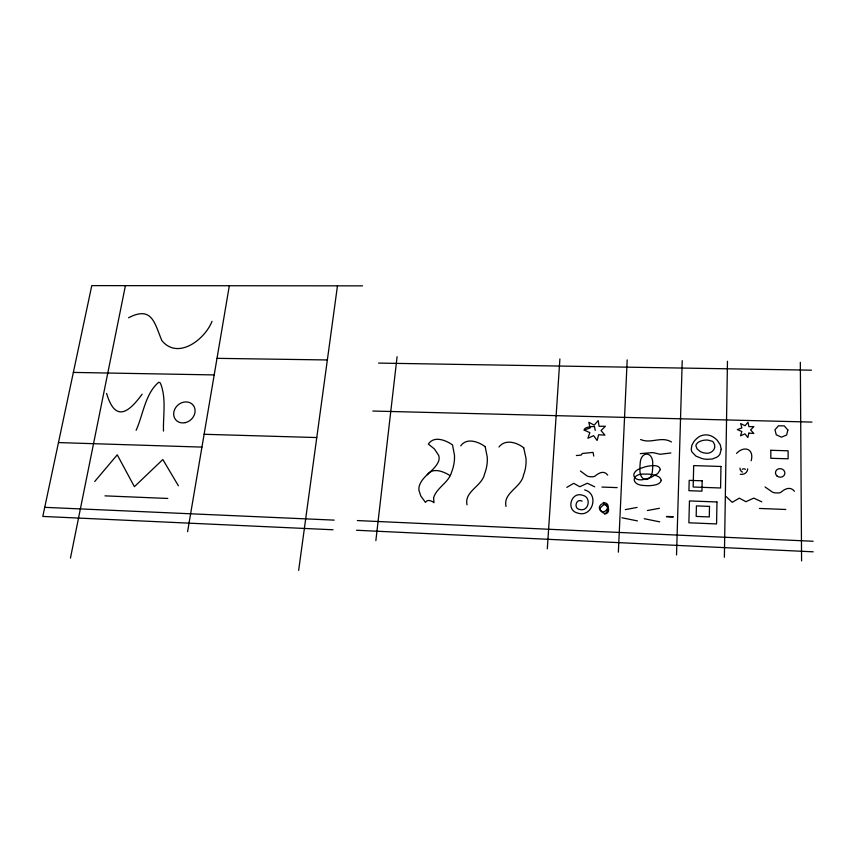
<?xml version="1.0" encoding="UTF-8"?>
<svg xmlns="http://www.w3.org/2000/svg" width="856" height="856" viewBox="0 0 856 856"><rect width="100%" height="100%" fill="white"/><g stroke="black" fill="none" stroke-linecap="round" stroke-linejoin="round"><path stroke-width="1.28" d="M724.379 557.224L727.461 361.286M676.529 554.956L682.232 360.665M163.475 431.092C163.036 415.256 166.556 397.997 160.329 382.985L158.777 382.204C145.156 393.61 143.209 414.636 136.125 430.311M618.353 552.184L627.191 359.905M547.316 548.803L559.888 358.974M751.193 460.753C754.371 448.929 744.292 445.248 736.524 453.38M375.859 540.65L397.088 356.717M298.658 570.385L337.467 285.829M187.582 531.694L229.333 285.733M70.449 558.112L125.425 285.647M211.999 321.342C205.001 339.34 178.069 360.28 161.923 340.677C154.701 324.071 152.529 305.228 128.561 317.769M427.315 474.727C432.901 467.055 443.643 471.528 450.042 475.615M460.731 445.858C466.68 437.395 478.418 441.632 485.17 446.672M94.727 481.5L117.251 454.825L134.403 486.679L162.833 459.533L178.412 485.812M142.139 394.167C128.079 413.523 115.132 421.997 106.583 393.396M498.962 446.993C505.222 438.807 516.917 442.37 523.733 447.827M566.822 487.364L573.691 483.319L579.769 486.732L587.323 483.255L594.738 486.839M584.231 430.129L590.105 427.936L588.81 422.276L594.203 425.122L598.194 420.542L599.072 426.288L605.374 426.245L601.04 430.579L604.914 435.126L598.622 434.752L597.124 440.487L593.625 435.661L587.912 438.24L589.838 432.633L584.231 430.129A11.064 3.809 3.1 0 1 594.513 426.545L595.209 430.418M640.299 453.637L652.197 452.61A7.319 2.386 2.4 0 1 653.909 452.824L660.19 454.279L670.901 452.963M625.319 509.63L637.099 507.415M647.404 510.518L659.42 508.304M604.571 514.189C614.94 511.867 602.421 496.897 599.264 507.555C601.982 519.014 615.132 503.606 603.116 502.461M576.356 455.531L580.86 455.125A2.065 0.674 3.5 0 0 581.245 454.953L582.027 453.808A4.087 1.338 3.4 0 1 582.572 453.466L593.048 452.375L593.764 456.066M362.57 285.861L91.774 285.615L42.8 516.436L333.038 529.768M217.007 358.343L327.356 359.959M378.587 363.094L811.456 370.177M73.359 372.414L214.193 374.917M372.799 411.041L811.959 422.094M204.124 434.281L316.774 437.555M58.465 442.584L201.941 447.1M601.918 487.064L617.155 487.62M759.39 508.453L785.765 509.481M666.492 516.436L673.105 516.703M666.482 516.757L673.094 517.035M104.978 495.859L167.808 498.46M357.359 520.566L813.104 541.26M44.726 507.341L334.204 520.127M356.535 530.26L813.2 551.82M644.236 518.704L659.687 521.85M621.97 517.784L637.442 520.908M640.598 439.492C650.817 444.157 661.292 435.822 671.414 441.974M584.637 489.91C599.692 493.955 592.405 518.105 577.736 513.054C565.581 510.454 571.027 491.162 582.647 495.271C591.689 497.036 588.896 511.92 579.812 509.523C573.188 508.625 576.152 497.946 582.069 501.124M761.808 501.841L753.772 498.106L745.94 501.702L739.317 498.139L732.233 502.322L726.177 496.63M794.432 491.248C790.334 486.048 784.759 488.872 780.907 492.296A6.827 6.195 11.6 0 1 778.821 492.96L775.429 492.906A12.701 11.524 11.1 0 1 772.551 492.179L765.061 486.978M607.717 475.091C603.919 469.976 598.644 473.004 594.995 476.118A6.377 5.981 -7.1 0 1 593.005 476.771L589.827 476.728A11.866 11.117 -7.4 0 1 587.173 476.022L580.422 471.046M523.701 447.731L525.991 458.377A42.511 39.729 -22.8 0 1 523.498 475.155C521.261 487.674 502.825 492.746 506.046 506.42M485.138 446.575L487.267 457.147A42.19 39.215 -27.5 0 1 484.614 473.807C482.27 486.24 464.027 491.226 467.023 504.847M800.328 362.291L801.58 560.905M742.206 469.366A2.386 2.172 8.3 0 1 745.405 469.388M742.505 472.105A4.205 3.831 8.1 0 1 740.066 468.114M747.695 468.82A6.238 5.692 8 0 1 740.29 474.288M599.542 509.01C609.761 524.086 610.649 493.966 599.542 509.01M770.839 450.288L770.817 458.281L788.13 458.805L788.109 450.791L770.839 450.288M720.955 466.466L720.592 487.995L693.157 487.01L693.692 465.6L720.955 466.466M716.975 501.98L716.568 523.936L688.877 522.781L689.455 500.931L716.975 501.98M709.506 506.399L709.292 516.938L696.174 516.403L696.42 505.896L709.506 506.399M702.166 480.805L701.931 491.162L688.93 490.691L689.208 480.355L702.166 480.805M721.212 449.379L719.982 454.012A10.037 9.181 4.3 0 1 717.285 456.976L712.417 458.998L706.981 459.319A25.37 23.133 3.2 0 1 702.091 458.591L695.971 456.12L692.097 452.139A8.934 8.186 3.4 0 1 691.263 449.293L691.851 445.291L693.724 441.867A21.175 19.388 4.6 0 1 696.613 438.679C701.235 433.971 708.95 433.639 714.118 437.651A19.795 18.158 3.8 0 1 717.264 440.326L720.303 444.863L721.212 449.379M433.575 497.796L433.992 502.707C431.713 500.739 427.347 498.962 425.443 502.365L420.799 495.988L418.959 490.392A12.851 12.016 -30.9 0 1 419.483 485.352C423.003 475.273 434.506 471.025 438.572 461.331A10.229 9.47 -29.2 0 0 438.732 455.488L434.409 448.94L428.364 444.104C434.013 435.415 445.826 440.209 452.524 444.917L454.483 455.317A41.933 38.734 -30.9 0 1 451.679 471.87C448.876 482.731 436.71 487.449 433.575 497.796M661.303 480.377C659.933 484.999 653.717 485.266 649.704 485.694A30.559 28.334 -0.9 0 1 644.654 485.513C630.433 485.534 631 473.079 645.092 474.117A30.955 29.104 2.4 0 1 650.132 474.288C654.102 474.994 660.265 475.679 661.303 480.377M652.529 469.366C652.443 483.062 638.993 482.72 639.946 468.949A31.961 29.607 2.2 0 1 640.138 464.123C640.256 450.556 653.599 450.866 652.711 464.519A31.415 29.329 -3.5 0 1 652.529 469.366M660.372 469.559L657.686 473.625L651.159 477.306A30.998 28.719 -2.3 0 1 646.259 478.782C633.055 483.447 628.261 471.603 642.449 467.772A31.565 29.564 2.6 0 1 647.329 466.295C651.352 465.643 659.238 464.113 660.372 469.559M748.84 433.147L747.866 437.544L744.934 433.853L740.526 435.832L741.842 431.52L737.326 429.594L741.885 427.914L740.665 423.56L745.02 425.742L748.005 422.222L748.904 426.641L753.869 426.609L750.605 429.937L753.815 433.436L748.84 433.147M787.862 429.98L786.643 435.009L781.485 437.17L776.285 434.827L774.958 429.765L778.489 425.796L784.224 425.881L787.862 429.98M714.567 447.688L714.3 448.587A7.223 6.602 3.8 0 1 713.637 449.839A8.164 7.469 3.7 0 1 706.842 453.295L703.311 452.781A14.327 13.075 3.4 0 1 700.069 451.401L697.062 448.886L695.939 445.869A4.259 3.895 3.2 0 1 696.303 444.328L698.154 442.285L701.192 440.861A17.837 16.36 4.5 0 1 707.752 440.07L712.256 441.247A5.072 4.633 3.9 0 1 713.433 442.295L714.525 444.553A8.121 7.426 3.7 0 1 714.567 447.688M185.367 422.629A11.385 9.791 -41.3 0 0 193.146 405.145A11.385 9.791 -41.3 0 0 174.656 409.478A11.385 9.791 -41.3 0 0 185.367 422.629M777.002 475.99A4.729 4.28 10.6 0 0 784.781 473.967A4.729 4.28 10.6 0 0 778.735 468.778A4.729 4.28 10.6 0 0 777.002 475.99"/></g></svg>
